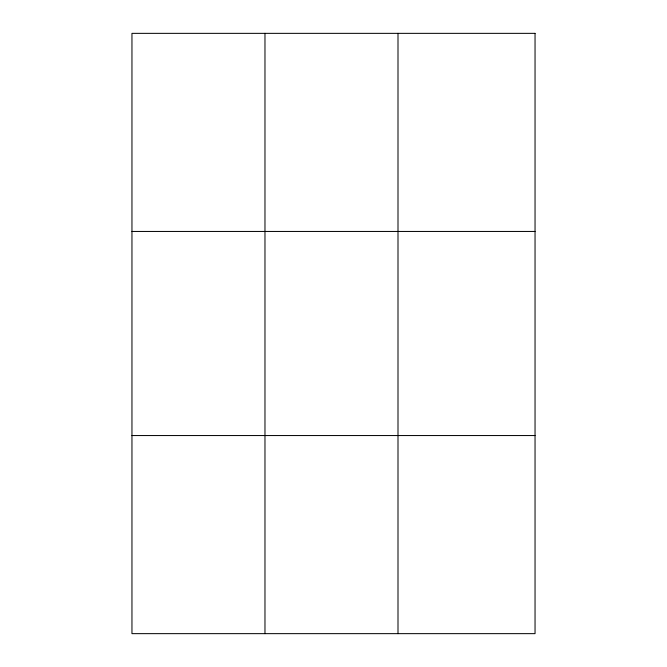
<?xml version="1.0" encoding="UTF-8"?>
<svg xmlns="http://www.w3.org/2000/svg" width="667" height="667" viewBox="0 0 667 667"><rect width="100%" height="100%" fill="white"/><g stroke="black" fill="none" stroke-linecap="round" stroke-linejoin="round"><path stroke-width="1" d="M264.974 33.35L264.974 633.65M397.999 33.35L397.999 633.65M131.958 231.449L535.042 231.449M131.958 435.551L535.042 435.551M535.042 33.35L535.042 633.65L131.958 633.65L131.958 33.35L535.042 33.35"/></g></svg>
